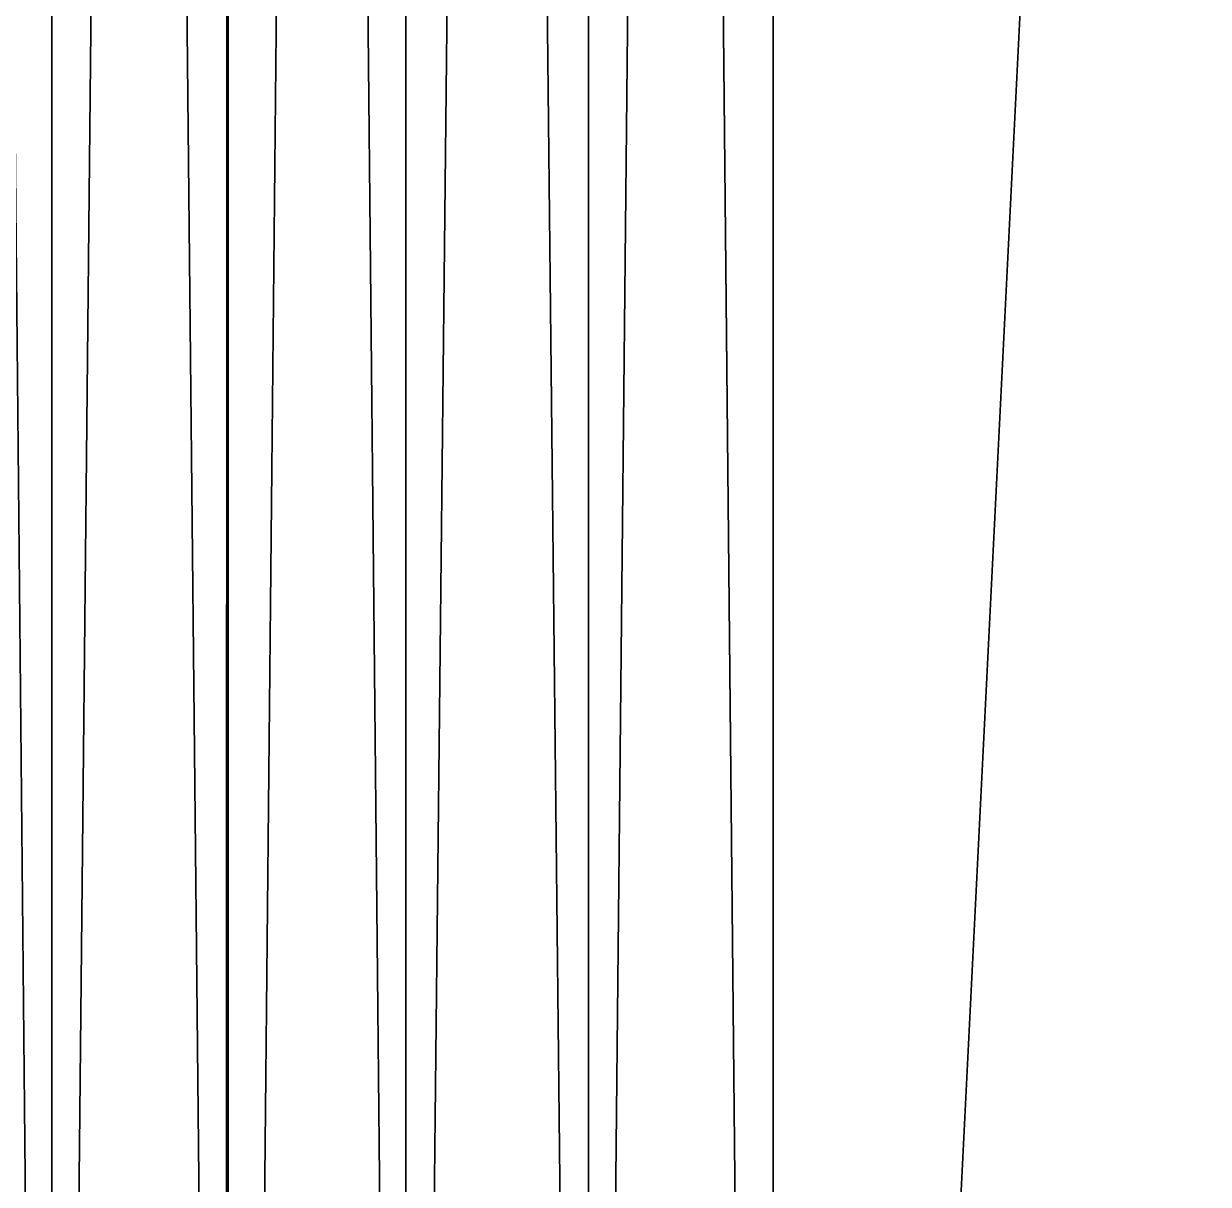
# Model space of a CAD drawing. Extents: x 207 to 387, y 94 to 160.
# Drawn here: x 250.4172 to 250.555, y 156.1909 to 156.326 of the extents above; entities that cross this region are included whole.
import ezdxf

# ---------------------------------------------------------------- set-up
doc = ezdxf.new("R2010")
doc.units = 0
doc.header["$LTSCALE"] = 2.54
doc.layers.get('0').update_dxf_attribs({"color": 13, "linetype": 'CONTINUOUS'})

# ---------------------------------------------------------------- blocks, each defined once
blk = doc.blocks.new('SP_05_ALTFIELD_CREDENZA_DW')
at = {"color": 0}
for p, q in [((136.18949, 3.9375, 75.375), (136.18949, 1.6875, 75.375)), ((136.18949, 3.9375, 75.375), (136.18949, 1.6875, 75.375)), ((136.18949, 3.9375, 81), (136.18949, 1.6875, 81)), ((136.18949, 3.9375, 81), (136.18949, 1.6875, 81)), ((136.25288, 3.9375, 75.38412), (136.25311, 1.8115, 75.38418)), ((136.25288, 3.9375, 75.38412), (136.25311, 1.8115, 75.38418)), ((136.21096, 3.8135, 75.37603), (136.21096, 1.8115, 75.37603)), ((136.21096, 3.8135, 75.37603), (136.21096, 1.8115, 75.37603)), ((136.21096, 1.8115, 80.99898), (136.21096, 3.8135, 80.99898)), ((136.21096, 1.8115, 80.99898), (136.21096, 3.8135, 80.99898)), ((136.23223, 3.8135, 75.3791), (136.23223, 1.8115, 75.3791)), ((136.23223, 3.8135, 75.3791), (136.23223, 1.8115, 75.3791)), ((136.23223, 1.8115, 80.99591), (136.23223, 3.8135, 80.99591)), ((136.23223, 1.8115, 80.99591), (136.23223, 3.8135, 80.99591)), ((136.25288, 1.6875, 80.99089), (136.25311, 3.8135, 80.99082)), ((136.25288, 1.6875, 80.99089), (136.25311, 3.8135, 80.99082)), ((136.27341, 3.8135, 75.39124), (136.27341, 1.8115, 75.39124)), ((136.27341, 3.8135, 75.39124), (136.27341, 1.8115, 75.39124)), ((136.27341, 1.8115, 80.98377), (136.27341, 3.8135, 80.98377)), ((136.27341, 1.8115, 80.98377), (136.27341, 3.8135, 80.98377))]:
    blk.add_line(p, q, dxfattribs=at)
at = {"color": 18}
mesh = blk.add_polyface(dxfattribs=at)
corners = [(136.18949, 1.6875, 75.375), (136.07699, 3.9375, 75.375), (136.07699, 1.6875, 75.375), (136.18949, 3.9375, 75.375)]
mesh.append_faces([[corners[k] for k in face] for face in [(0, 1, 2), (1, 0, 3)]], dxfattribs={"vtx0": -1, "color": 18})
mesh = blk.add_polyface(dxfattribs=at)
corners = [(136.18949, 3.9375, 81), (136.07699, 1.6875, 81), (136.07699, 3.9375, 81), (136.18949, 1.6875, 81)]
mesh.append_faces([[corners[k] for k in face] for face in [(0, 1, 2), (1, 0, 3)]], dxfattribs={"vtx0": -1, "color": 18})
mesh = blk.add_polyface(dxfattribs=at)
corners = [(136.21096, 1.8115, 75.37603), (136.18949, 3.9375, 75.375), (136.18949, 1.6875, 75.375), (136.21096, 3.8135, 75.37603)]
mesh.append_faces([[corners[k] for k in face] for face in [(0, 1, 2), (1, 0, 3)]], dxfattribs={"vtx0": -1, "color": 18})
mesh = blk.add_polyface(dxfattribs=at)
corners = [(136.21096, 3.8135, 80.99898), (136.18949, 1.6875, 81), (136.18949, 3.9375, 81), (136.21096, 1.8115, 80.99898)]
mesh.append_faces([[corners[k] for k in face] for face in [(0, 1, 2), (1, 0, 3)]], dxfattribs={"vtx0": -1, "color": 18})
mesh = blk.add_polyface(dxfattribs=at)
corners = [(136.25288, 1.6875, 75.38412), (136.23223, 3.8135, 75.3791), (136.23223, 1.8115, 75.3791), (136.25288, 3.9375, 75.38412), (136.25311, 1.8115, 75.38418)]
mesh.append_faces([[corners[k] for k in face] for face in [(0, 1, 2), (3, 0, 4)]], dxfattribs={"vtx0": -1, "color": 18})
mesh.append_faces([[corners[k] for k in face] for face in [(1, 0, 3)]], dxfattribs={"vtx0": -1, "vtx1": -1, "color": 18})
mesh = blk.add_polyface(dxfattribs=at)
corners = [(136.25288, 3.9375, 80.99089), (136.23223, 1.8115, 80.99591), (136.23223, 3.8135, 80.99591), (136.25288, 1.6875, 80.99089), (136.25311, 3.8135, 80.99082)]
mesh.append_faces([[corners[k] for k in face] for face in [(0, 1, 2), (3, 0, 4)]], dxfattribs={"vtx0": -1, "color": 18})
mesh.append_faces([[corners[k] for k in face] for face in [(1, 0, 3)]], dxfattribs={"vtx0": -1, "vtx1": -1, "color": 18})
mesh = blk.add_polyface(dxfattribs=at)
corners = [(136.25311, 1.8115, 75.38418), (136.27341, 3.8135, 75.39124), (136.25288, 3.9375, 75.38412), (136.27341, 1.8115, 75.39124)]
mesh.append_faces([[corners[k] for k in face] for face in [(0, 1, 2), (1, 0, 3)]], dxfattribs={"vtx0": -1, "color": 18})
mesh = blk.add_polyface(dxfattribs=at)
corners = [(136.23223, 1.8115, 75.3791), (136.21096, 3.8135, 75.37603), (136.21096, 1.8115, 75.37603), (136.23223, 3.8135, 75.3791)]
mesh.append_faces([[corners[k] for k in face] for face in [(0, 1, 2), (1, 0, 3)]], dxfattribs={"vtx0": -1, "color": 18})
mesh = blk.add_polyface(dxfattribs=at)
corners = [(136.23223, 3.8135, 80.99591), (136.21096, 1.8115, 80.99898), (136.21096, 3.8135, 80.99898), (136.23223, 1.8115, 80.99591)]
mesh.append_faces([[corners[k] for k in face] for face in [(0, 1, 2), (1, 0, 3)]], dxfattribs={"vtx0": -1, "color": 18})
mesh = blk.add_polyface(dxfattribs=at)
corners = [(136.25311, 3.8135, 80.99082), (136.27341, 1.8115, 80.98377), (136.25288, 1.6875, 80.99089), (136.27341, 3.8135, 80.98377)]
mesh.append_faces([[corners[k] for k in face] for face in [(0, 1, 2), (1, 0, 3)]], dxfattribs={"vtx0": -1, "color": 18})
mesh = blk.add_polyface(dxfattribs=at)
corners = [(136.29295, 1.8115, 75.4002), (136.27341, 3.8135, 75.39124), (136.27341, 1.8115, 75.39124), (136.29295, 3.8135, 75.4002)]
mesh.append_faces([[corners[k] for k in face] for face in [(0, 1, 2), (1, 0, 3)]], dxfattribs={"vtx0": -1, "color": 18})
mesh = blk.add_polyface(dxfattribs=at)
corners = [(136.29295, 3.8135, 80.97481), (136.27341, 1.8115, 80.98377), (136.27341, 3.8135, 80.98377), (136.29295, 1.8115, 80.97481)]
mesh.append_faces([[corners[k] for k in face] for face in [(0, 1, 2), (1, 0, 3)]], dxfattribs={"vtx0": -1, "color": 18})

msp = doc.modelspace()

# ---------------------------------------------------------------- block references
at = {"color": 23, "rotation": 180}
msp.add_blockref('SP_05_ALTFIELD_CREDENZA_DW', (386.69383, 159.68985), dxfattribs=at)

doc.saveas('drawing.dxf')
